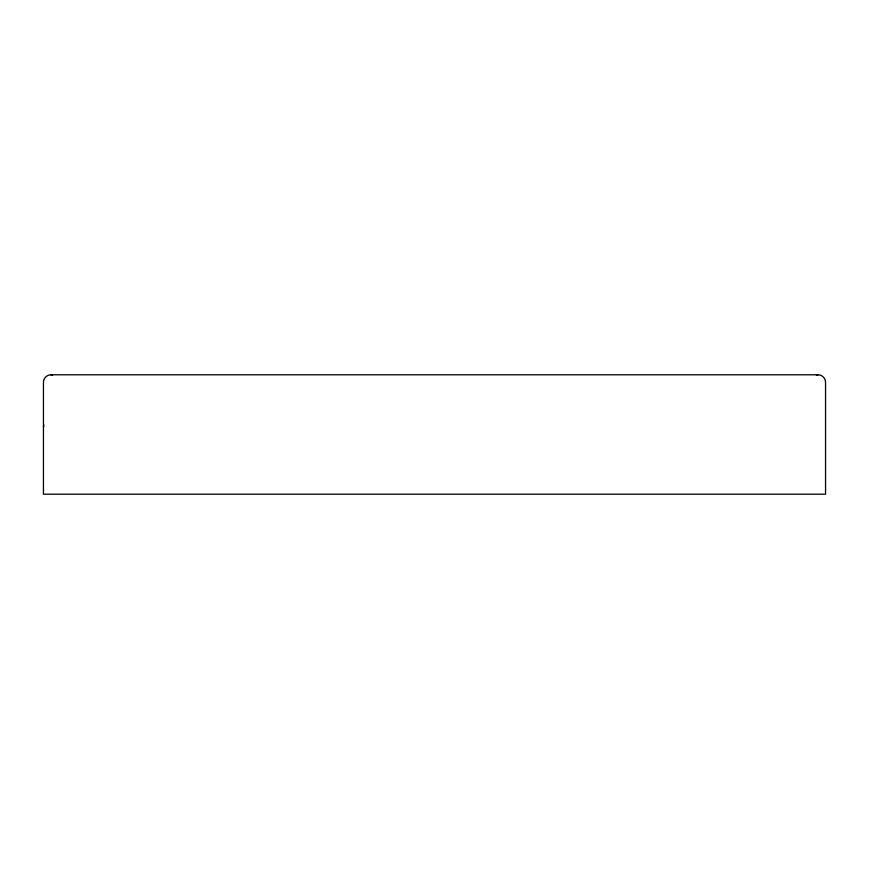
<?xml version="1.0" encoding="UTF-8"?>
<svg xmlns="http://www.w3.org/2000/svg" width="869" height="869" viewBox="0 0 869 869"><rect width="100%" height="100%" fill="white"/><g stroke="black" fill="none" stroke-linecap="round" stroke-linejoin="round"><path stroke-width="1.3" d="M43.45 427.179L43.852 424.887M50.902 374.789C46.915 374.735 43.407 378.243 43.45 382.23L43.45 494.211L825.55 494.211L825.55 382.23C825.593 378.243 822.096 374.735 818.098 374.789L50.902 374.789L52.553 374.973M816.447 374.973L818.098 374.789"/></g></svg>
